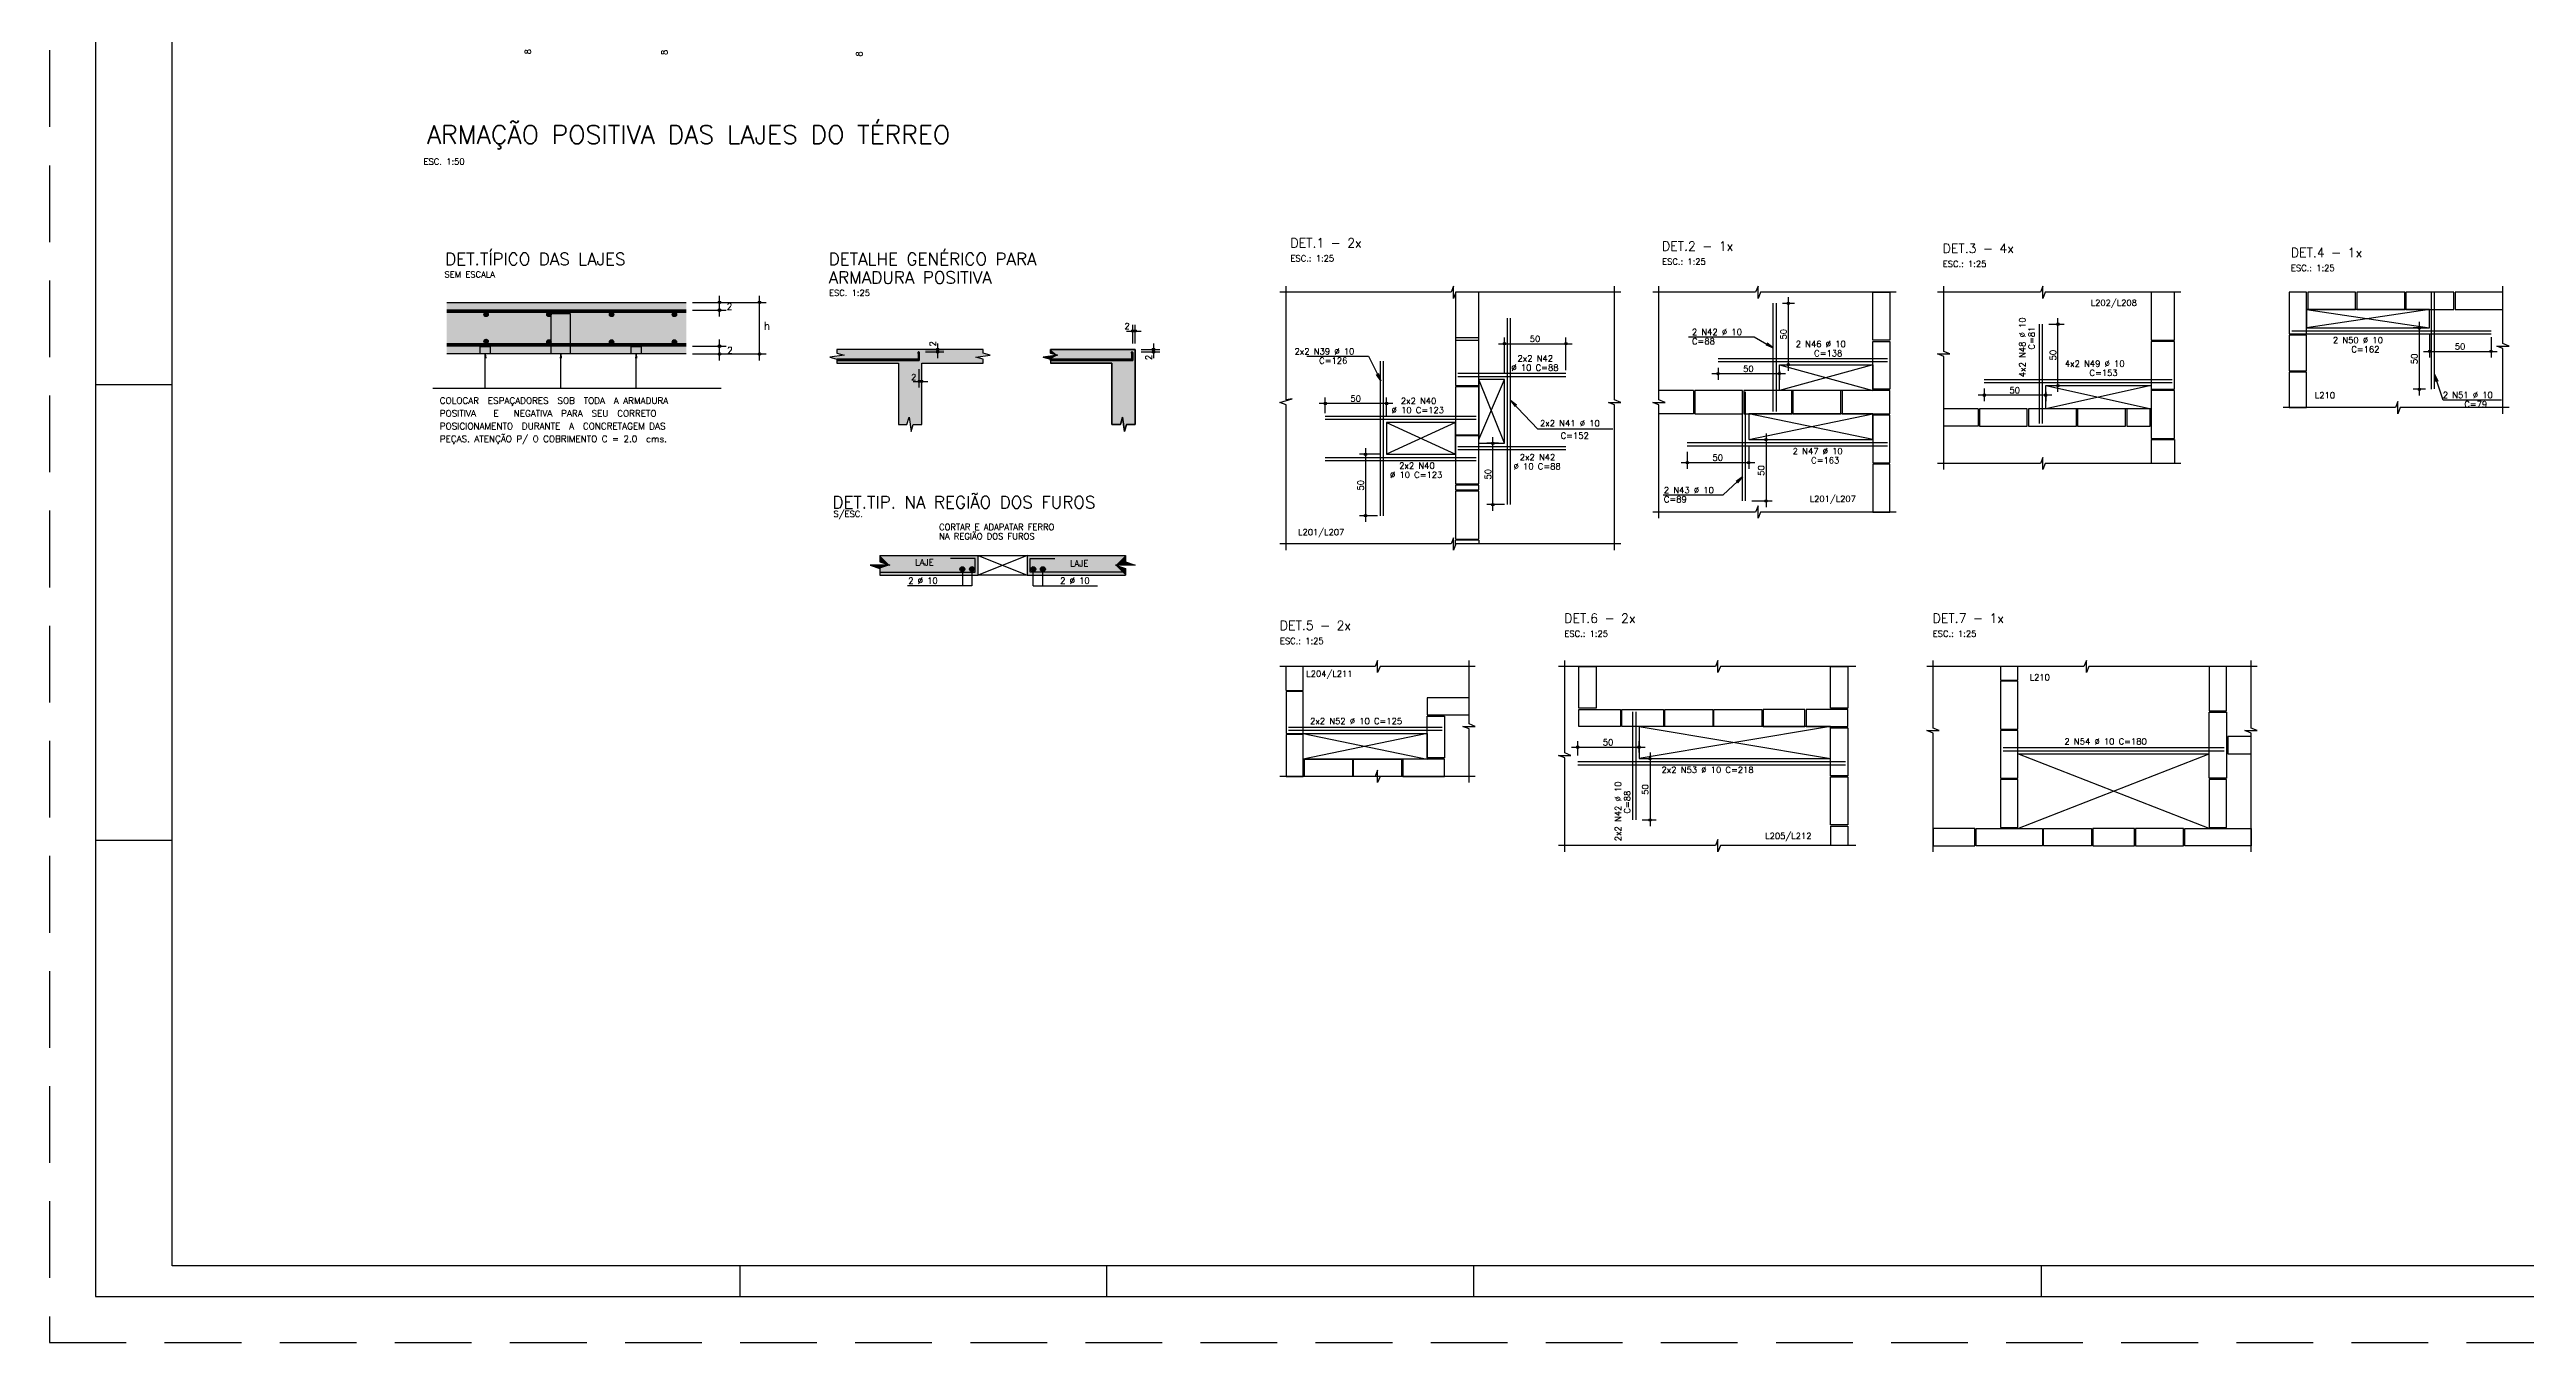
# Model space of a CAD drawing. Extents: x -1 to 121, y -1 to 86.
# Drawn here: x -1.3 to 79.4, y -1.3 to 40.8 of the extents above; entities that cross this region are included whole.
import ezdxf

# ---------------------------------------------------------------- set-up
doc = ezdxf.new("R2010")
doc.units = 0
doc.header["$MEASUREMENT"] = 0
doc.linetypes.add('HIDDEN', pattern=[0.375, 0.25, -0.125])
doc.layers.get('0').update_dxf_attribs({"linetype": 'CONTINUOUS'})
doc.layers.get('Defpoints').update_dxf_attribs({"linetype": 'CONTINUOUS'})
for name, color, linetype in [('ARQ_FOLHA', 7, 'CONTINUOUS'), ('PENA_01', 1, 'CONTINUOUS'), ('PENA_02', 2, 'CONTINUOUS'), ('PENA_03', 3, 'CONTINUOUS'), ('PENA_04', 4, 'CONTINUOUS'), ('PENA_05', 5, 'CONTINUOUS'), ('PENA_10', 253, 'CONTINUOUS')]:
    doc.layers.add(name, color=color, linetype=linetype)
doc.styles.get("Standard").update_dxf_attribs({"font": 'ROMANS.SHX'})

# ---------------------------------------------------------------- blocks, each defined once
blk = doc.blocks.new('FOLHA A0 - 1189 X 841')
at = {"layer": 'ARQ_FOLHA', "color": 1}
for p, q in [((-1164, 297), (-1189, 297)), ((-1164, 148.5), (-1189, 148.5)), ((-979, 0), (-979, 10)), ((-859.5, 0), (-859.5, 10)), ((-740, 0), (-740, 10)), ((-555, 0), (-555, 10))]:
    blk.add_line(p, q, dxfattribs=at)
for points in [[(-1189, 0), (0, 0), (0, 841), (-1189, 841)], [(-10, 10), (-1164, 10), (-1164, 831), (-10, 831)]]:
    blk.add_lwpolyline(points, close=True, dxfattribs=at)
at = {"layer": 'Defpoints', "color": 8, "linetype": 'HIDDEN', "ltscale": 100}
blk.add_lwpolyline([(-1204, -15), (15, -15), (15, 856), (-1204, 856)], close=True, dxfattribs=at)
blk = doc.blocks.new('*U29')
blk.add_blockref('FOLHA A0 - 1189 X 841', (0, 0))

msp = doc.modelspace()

# ---------------------------------------------------------------- linework, layer by layer
at = {"layer": 'PENA_01', "linetype": 'Continuous'}
for p, q in [((19.607, 32.584), (20.695, 32.584)), ((19.607, 32.329), (20.695, 32.329)), ((19.817, 32.584), (21.998, 32.584)), ((20.485, 32.119), (20.485, 32.794)), ((21.788, 30.694), (21.788, 32.794)), ((55.114, 32.554), (55.507, 32.554)), ((55.307, 30.354), (55.307, 32.754)), ((33.743, 31.649), (34.223, 31.649)), ((33.943, 31.249), (33.943, 31.849)), ((34.023, 31.249), (34.023, 31.849)), ((63.79, 31.874), (64.289, 31.874)), ((64.089, 29.674), (64.089, 32.074)), ((75.999, 31.754), (75.662, 31.754)), ((75.862, 31.954), (75.862, 29.554)), ((76.199, 31.554), (76.199, 30.788)), ((19.607, 31.16), (20.695, 31.16)), ((19.607, 30.904), (20.695, 30.904)), ((19.817, 30.904), (21.998, 30.904)), ((20.485, 30.694), (20.485, 31.37)), ((27.189, 31.049), (27.789, 31.049)), ((27.189, 30.969), (27.789, 30.969)), ((27.589, 31.249), (27.589, 30.769)), ((34.223, 31.049), (34.823, 31.049)), ((34.223, 30.969), (34.823, 30.969)), ((34.623, 31.249), (34.623, 30.769)), ((45.858, 31.237), (48.258, 31.237)), ((46.058, 30.274), (46.058, 31.437)), ((48.058, 30.374), (48.058, 31.437)), ((75.999, 30.988), (78.399, 30.988)), ((78.199, 31.454), (78.199, 30.788)), ((26.789, 30.009), (27.269, 30.009)), ((26.989, 29.809), (26.989, 30.409)), ((27.069, 29.809), (27.069, 30.409)), ((46.058, 27.994), (45.218, 30.074)), ((45.218, 28.114), (46.058, 30.074)), ((55.214, 30.258), (52.814, 30.258)), ((53.014, 30.454), (53.014, 30.058)), ((58.054, 30.554), (55.014, 29.714)), ((55.014, 30.554), (58.054, 29.714)), ((55.014, 30.354), (55.014, 30.058)), ((55.214, 30.554), (55.507, 30.554)), ((67.13, 29.874), (63.69, 29.114)), ((63.69, 29.874), (67.13, 29.114)), ((63.89, 29.874), (64.289, 29.874)), ((42.418, 29.29), (40.018, 29.29)), ((40.218, 28.974), (40.218, 29.49)), ((42.218, 28.874), (42.218, 29.49)), ((52.214, 29.714), (51.091, 29.714)), ((52.214, 29.714), (52.214, 28.954)), ((61.49, 29.114), (60.367, 29.114)), ((63.89, 29.561), (61.49, 29.561)), ((61.49, 29.114), (61.49, 28.554)), ((61.69, 29.774), (61.69, 29.361)), ((63.69, 29.674), (63.69, 29.361)), ((76.059, 29.754), (75.662, 29.754)), ((44.458, 28.674), (42.218, 27.634)), ((42.218, 28.674), (44.458, 27.634)), ((52.214, 28.954), (51.091, 28.954)), ((58.054, 28.114), (54.014, 28.954)), ((54.014, 28.114), (58.054, 28.954)), ((54.579, 28.314), (54.579, 25.914)), ((61.49, 28.554), (60.367, 28.554)), ((42.018, 27.634), (41.329, 27.634)), ((41.529, 27.834), (41.529, 25.434)), ((45.858, 27.994), (45.478, 27.994)), ((45.678, 25.794), (45.678, 28.194)), ((52.014, 27.714), (52.014, 27.165)), ((54.014, 27.914), (54.014, 27.165)), ((54.214, 28.114), (54.779, 28.114)), ((67.13, 28.114), (67.13, 27.334)), ((67.13, 28.114), (67.89, 28.114)), ((67.89, 28.114), (67.89, 27.334)), ((51.814, 27.365), (54.214, 27.365)), ((46.058, 25.994), (45.478, 25.994)), ((54.114, 26.114), (54.779, 26.114)), ((41.918, 25.634), (41.329, 25.634)), ((28.907, 24.339), (30.507, 23.699)), ((30.507, 24.339), (28.907, 23.699)), ((45.218, 24.834), (44.458, 24.834)), ((44.458, 24.669), (44.458, 24.834)), ((45.218, 24.834), (45.218, 24.714)), ((38.943, 19.942), (38.943, 20.722)), ((39.503, 19.942), (39.503, 20.722)), ((38.943, 19.942), (39.503, 19.942)), ((56.682, 18.762), (50.442, 17.722)), ((50.442, 18.762), (56.682, 17.722)), ((43.543, 18.542), (39.503, 17.702)), ((39.503, 18.542), (43.543, 17.702)), ((48.242, 18.092), (50.642, 18.092)), ((48.442, 17.822), (48.442, 18.292)), ((50.442, 17.922), (50.442, 18.292)), ((50.801, 17.922), (50.801, 15.522)), ((50.642, 17.722), (51.001, 17.722)), ((50.542, 15.722), (51.001, 15.722)), ((56.682, 15.522), (56.682, 14.885)), ((56.682, 15.522), (57.242, 15.522)), ((57.242, 15.522), (57.242, 14.885))]:
    msp.add_line(p, q, dxfattribs=at)
for points in [[(49.846, 32.914), (44.476, 32.914), (44.396, 32.714), (44.396, 33.114), (44.316, 32.914), (38.743, 32.914)], [(38.943, 24.514), (38.943, 29.246), (38.743, 29.326), (39.143, 29.446), (38.943, 29.406), (38.943, 33.114)], [(49.646, 24.514), (49.646, 29.246), (49.446, 29.326), (49.846, 29.326), (49.646, 29.406), (49.646, 33.114)], [(58.814, 32.914), (54.4, 32.914), (54.32, 32.714), (54.32, 33.114), (54.24, 32.914), (50.891, 32.914)], [(51.091, 25.554), (51.091, 29.246), (50.891, 29.326), (51.291, 29.326), (51.091, 29.406), (51.091, 33.114)], [(68.09, 32.914), (63.677, 32.914), (63.597, 32.714), (63.597, 33.114), (63.517, 32.914), (60.167, 32.914)], [(60.367, 27.134), (60.367, 30.826), (60.167, 30.906), (60.567, 30.906), (60.367, 30.986), (60.367, 33.114)], [(78.587, 28.954), (78.587, 31.081), (78.387, 31.161), (78.787, 31.161), (78.587, 31.241), (78.587, 33.114)], [(44.458, 32.914), (44.458, 31.354), (45.218, 31.354), (45.218, 32.914), (44.458, 32.914)], [(58.054, 31.354), (58.054, 32.914), (58.614, 32.914), (58.614, 31.354), (58.054, 31.354)], [(67.13, 32.914), (67.13, 31.354), (67.89, 31.354), (67.89, 32.914), (67.13, 32.914)], [(71.627, 32.914), (71.627, 31.554), (72.187, 31.554), (72.187, 32.914), (71.627, 32.914)], [(76.199, 32.354), (72.187, 31.754)], [(72.187, 32.354), (76.199, 31.754)], [(72.187, 32.354), (72.187, 31.754), (76.199, 31.754), (76.199, 32.354), (72.187, 32.354)], [(73.787, 32.914), (72.227, 32.914), (72.227, 32.354), (73.787, 32.354), (73.787, 32.914)], [(75.387, 32.914), (73.827, 32.914), (73.827, 32.354), (75.387, 32.354), (75.387, 32.914)], [(76.987, 32.914), (75.427, 32.914), (75.427, 32.354), (76.987, 32.354), (76.987, 32.914)], [(78.587, 32.914), (77.027, 32.914), (77.027, 32.354), (78.587, 32.354), (78.587, 32.914)], [(71.627, 31.514), (71.627, 30.354), (72.187, 30.354), (72.187, 31.514), (71.627, 31.514)], [(12.85, 29.788), (12.85, 30.904), (12.868, 30.766), (12.85, 30.904), (12.832, 30.766)], [(15.307, 29.788), (15.307, 30.904), (15.325, 30.766), (15.307, 30.904), (15.289, 30.766)], [(17.764, 29.788), (17.764, 30.904), (17.782, 30.766), (17.764, 30.904), (17.746, 30.766)], [(44.458, 31.434), (44.458, 29.874), (45.218, 29.874), (45.218, 31.434), (44.458, 31.434)], [(58.054, 29.754), (58.054, 31.314), (58.614, 31.314), (58.614, 29.754), (58.054, 29.754)], [(67.13, 31.314), (67.13, 29.754), (67.89, 29.754), (67.89, 31.314), (67.13, 31.314)], [(45.218, 27.994), (46.058, 27.994), (46.058, 30.074), (45.218, 30.074), (45.218, 28.114)], [(55.014, 29.714), (55.014, 30.554), (58.054, 30.554), (58.054, 29.714), (55.014, 29.714)], [(63.69, 29.114), (63.69, 29.874), (67.13, 29.874), (67.13, 29.114), (63.69, 29.114)], [(71.627, 30.314), (71.627, 29.154), (72.187, 29.154), (72.187, 30.314), (71.627, 30.314)], [(44.458, 29.834), (44.458, 28.274), (45.218, 28.274), (45.218, 29.834), (44.458, 29.834)], [(52.254, 28.954), (53.814, 28.954), (53.814, 29.714), (52.254, 29.714), (52.254, 28.954)], [(53.854, 28.954), (55.414, 28.954), (55.414, 29.714), (53.854, 29.714), (53.854, 28.954)], [(55.454, 28.954), (57.014, 28.954), (57.014, 29.714), (55.454, 29.714), (55.454, 28.954)], [(57.054, 28.954), (58.614, 28.954), (58.614, 29.714), (57.054, 29.714), (57.054, 28.954)], [(63.09, 29.114), (61.53, 29.114), (61.53, 28.554), (63.09, 28.554), (63.09, 29.114)], [(64.69, 29.114), (63.13, 29.114), (63.13, 28.554), (64.69, 28.554), (64.69, 29.114)], [(66.29, 29.114), (64.73, 29.114), (64.73, 28.554), (66.29, 28.554), (66.29, 29.114)], [(66.33, 28.554), (67.09, 28.554), (67.09, 29.114), (66.33, 29.114), (66.33, 28.554)], [(67.13, 29.714), (67.13, 28.154), (67.89, 28.154), (67.89, 29.714), (67.13, 29.714)], [(78.787, 29.154), (75.244, 29.154), (75.164, 28.954), (75.164, 29.354), (75.084, 29.154), (71.427, 29.154)], [(42.218, 28.674), (42.218, 27.634), (44.458, 27.634), (44.458, 28.674), (42.218, 28.674)], [(54.014, 28.954), (54.014, 28.114), (58.054, 28.114), (58.054, 28.954), (54.014, 28.954)], [(58.054, 28.914), (58.054, 27.354), (58.614, 27.354), (58.614, 28.914), (58.054, 28.914)], [(44.458, 28.234), (44.458, 26.674), (45.218, 26.674), (45.218, 28.234), (44.458, 28.234)], [(68.09, 27.334), (63.677, 27.334), (63.597, 27.134), (63.597, 27.534), (63.517, 27.334), (60.167, 27.334)], [(45.218, 26.474), (45.218, 26.634), (44.458, 26.634), (44.458, 26.474), (45.218, 26.474)], [(58.054, 27.314), (58.054, 25.754), (58.614, 25.754), (58.614, 27.314), (58.054, 27.314)], [(44.458, 26.434), (44.458, 24.874), (45.218, 24.874), (45.218, 26.434), (44.458, 26.434)], [(58.814, 25.754), (54.4, 25.754), (54.32, 25.554), (54.32, 25.954), (54.24, 25.754), (50.891, 25.754)], [(49.846, 24.714), (44.476, 24.714), (44.396, 24.514), (44.396, 24.914), (44.316, 24.714), (38.743, 24.714)], [(45.103, 20.722), (42.002, 20.722), (41.922, 20.522), (41.922, 20.922), (41.842, 20.722), (38.743, 20.722)], [(44.903, 16.942), (44.903, 18.689), (44.703, 18.769), (45.103, 18.769), (44.903, 18.849), (44.903, 20.922)], [(57.507, 20.722), (53.093, 20.722), (53.013, 20.522), (53.013, 20.922), (52.933, 20.722), (47.819, 20.722)], [(48.019, 14.685), (48.019, 17.746), (47.819, 17.826), (48.219, 17.826), (48.019, 17.906), (48.019, 20.922)], [(49.042, 20.722), (49.042, 19.362), (48.482, 19.362), (48.482, 20.722), (49.042, 20.722)], [(57.242, 20.722), (57.242, 19.362), (56.682, 19.362), (56.682, 20.722), (57.242, 20.722)], [(70.581, 20.722), (65.096, 20.722), (65.016, 20.522), (65.016, 20.922), (64.936, 20.722), (59.821, 20.722)], [(60.021, 14.678), (60.021, 18.551), (59.821, 18.631), (60.221, 18.631), (60.021, 18.711), (60.021, 20.922)], [(62.221, 20.722), (62.221, 20.278), (62.781, 20.278), (62.781, 20.722), (62.221, 20.722)], [(62.221, 20.238), (62.221, 18.678), (62.781, 18.678), (62.781, 20.238), (62.221, 20.238)], [(69.021, 20.722), (69.021, 19.278), (69.581, 19.278), (69.581, 20.722), (69.021, 20.722)], [(70.381, 14.678), (70.381, 18.551), (70.181, 18.631), (70.581, 18.631), (70.381, 18.711), (70.381, 20.922)], [(39.503, 18.542), (39.503, 19.902), (38.943, 19.902), (38.943, 18.542), (39.503, 18.542)], [(44.903, 19.702), (43.543, 19.702), (43.543, 19.142), (44.903, 19.142), (44.903, 19.702)], [(43.543, 17.742), (43.543, 19.102), (44.103, 19.102), (44.103, 17.742), (43.543, 17.742)], [(48.482, 19.322), (49.842, 19.322), (49.842, 18.762), (48.482, 18.762), (48.482, 19.322)], [(49.882, 19.322), (51.242, 19.322), (51.242, 18.762), (49.882, 18.762), (49.882, 19.322)], [(50.442, 18.762), (50.442, 17.722), (56.682, 17.722), (56.682, 18.762), (50.442, 18.762)], [(51.282, 19.322), (52.842, 19.322), (52.842, 18.762), (51.282, 18.762), (51.282, 19.322)], [(52.882, 19.322), (54.442, 19.322), (54.442, 18.762), (52.882, 18.762), (52.882, 19.322)], [(55.842, 19.322), (54.482, 19.322), (54.482, 18.762), (55.842, 18.762), (55.842, 19.322)], [(57.242, 19.322), (55.882, 19.322), (55.882, 18.762), (57.242, 18.762), (57.242, 19.322)], [(56.682, 17.162), (56.682, 18.722), (57.242, 18.722), (57.242, 17.162), (56.682, 17.162)], [(62.221, 18.638), (62.221, 17.078), (62.781, 17.078), (62.781, 18.638), (62.221, 18.638)], [(69.581, 19.238), (69.581, 17.078), (69.021, 17.078), (69.021, 19.238), (69.581, 19.238)], [(39.503, 17.142), (39.503, 18.502), (38.943, 18.502), (38.943, 17.142), (39.503, 17.142)], [(39.503, 17.702), (39.503, 18.542), (43.543, 18.542), (43.543, 17.702), (39.503, 17.702)], [(62.781, 15.438), (69.021, 17.879)], [(69.021, 15.438), (62.781, 17.879)], [(70.381, 18.438), (69.621, 18.438), (69.621, 17.878), (70.381, 17.878), (70.381, 18.438)], [(45.103, 17.142), (42.002, 17.142), (41.922, 16.942), (41.922, 17.342), (41.842, 17.142), (38.743, 17.142)], [(39.543, 17.702), (41.103, 17.702), (41.103, 17.142), (39.543, 17.142), (39.543, 17.702)], [(41.143, 17.702), (42.703, 17.702), (42.703, 17.142), (41.143, 17.142), (41.143, 17.702)], [(44.103, 17.702), (42.743, 17.702), (42.743, 17.142), (44.103, 17.142), (44.103, 17.702)], [(56.682, 15.562), (56.682, 17.122), (57.242, 17.122), (57.242, 15.562), (56.682, 15.562)], [(62.221, 17.038), (62.221, 15.478), (62.781, 15.478), (62.781, 17.038), (62.221, 17.038)], [(69.021, 17.038), (69.021, 15.478), (69.581, 15.478), (69.581, 17.038), (69.021, 17.038)], [(61.381, 15.438), (60.021, 15.438), (60.021, 14.878), (61.381, 14.878), (61.381, 15.438)], [(63.581, 14.878), (61.421, 14.878), (61.421, 15.438), (63.581, 15.438), (63.581, 14.878)], [(63.621, 15.438), (65.181, 15.438), (65.181, 14.878), (63.621, 14.878), (63.621, 15.438)], [(66.581, 15.438), (65.221, 15.438), (65.221, 14.878), (66.581, 14.878), (66.581, 15.438)], [(68.181, 15.438), (66.621, 15.438), (66.621, 14.878), (68.181, 14.878), (68.181, 15.438)], [(70.381, 14.878), (68.221, 14.878), (68.221, 15.438), (70.381, 15.438), (70.381, 14.878)], [(57.507, 14.885), (53.093, 14.885), (53.013, 14.685), (53.013, 15.085), (52.933, 14.885), (47.819, 14.885)]]:
    msp.add_lwpolyline(points, dxfattribs=at)
at = {"layer": 'PENA_02', "linetype": 'Continuous'}
for p, q in [((28.394, 23.891), (28.394, 23.352)), ((28.708, 23.894), (28.708, 23.352)), ((30.706, 23.352), (30.706, 23.894)), ((31.019, 23.352), (31.019, 23.891)), ((28.708, 23.352), (26.611, 23.352)), ((30.706, 23.352), (32.802, 23.352))]:
    msp.add_line(p, q, dxfattribs=at)
for centre, radius in [((20.485, 32.584), 0.042), ((20.485, 32.329), 0.042), ((20.485, 32.584), 0.021), ((20.485, 32.329), 0.021), ((21.788, 32.584), 0.042), ((21.788, 32.584), 0.021), ((55.307, 32.554), 0.04), ((55.307, 32.554), 0.02), ((33.943, 31.649), 0.04), ((33.943, 31.649), 0.02), ((34.023, 31.649), 0.04), ((34.023, 31.649), 0.02), ((64.089, 31.874), 0.04), ((64.089, 31.874), 0.02), ((75.862, 31.754), 0.04), ((75.862, 31.754), 0.02), ((20.485, 31.16), 0.042), ((20.485, 30.904), 0.042), ((20.485, 31.16), 0.021), ((20.485, 30.904), 0.021), ((21.788, 30.904), 0.042), ((21.788, 30.904), 0.021), ((27.589, 31.049), 0.04), ((27.589, 30.969), 0.04), ((27.589, 31.049), 0.02), ((27.589, 30.969), 0.02), ((34.623, 31.049), 0.04), ((34.623, 30.969), 0.04), ((34.623, 31.049), 0.02), ((34.623, 30.969), 0.02), ((46.058, 31.237), 0.04), ((46.058, 31.237), 0.02), ((48.058, 31.237), 0.04), ((48.058, 31.237), 0.02), ((76.199, 30.988), 0.04), ((76.199, 30.988), 0.02), ((78.199, 30.988), 0.04), ((78.199, 30.988), 0.02), ((26.989, 30.009), 0.04), ((26.989, 30.009), 0.02), ((27.069, 30.009), 0.04), ((27.069, 30.009), 0.02), ((53.014, 30.258), 0.04), ((53.014, 30.258), 0.02), ((55.014, 30.258), 0.04), ((55.014, 30.258), 0.02), ((55.307, 30.554), 0.04), ((55.307, 30.554), 0.02), ((64.089, 29.874), 0.04), ((64.089, 29.874), 0.02), ((40.218, 29.29), 0.04), ((40.218, 29.29), 0.02), ((42.218, 29.29), 0.04), ((42.218, 29.29), 0.02), ((61.69, 29.561), 0.04), ((61.69, 29.561), 0.02), ((63.69, 29.561), 0.04), ((63.69, 29.561), 0.02), ((75.862, 29.754), 0.04), ((75.862, 29.754), 0.02), ((41.529, 27.634), 0.04), ((41.529, 27.634), 0.02), ((45.678, 27.994), 0.04), ((45.678, 27.994), 0.02), ((54.579, 28.114), 0.04), ((54.579, 28.114), 0.02), ((52.014, 27.365), 0.04), ((52.014, 27.365), 0.02), ((54.014, 27.365), 0.04), ((54.014, 27.365), 0.02), ((45.678, 25.994), 0.04), ((45.678, 25.994), 0.02), ((54.579, 26.114), 0.04), ((54.579, 26.114), 0.02), ((41.529, 25.634), 0.04), ((41.529, 25.634), 0.02), ((48.442, 18.092), 0.04), ((48.442, 18.092), 0.02), ((50.442, 18.092), 0.04), ((50.442, 18.092), 0.02), ((50.801, 17.722), 0.04), ((50.801, 17.722), 0.02), ((50.801, 15.722), 0.04), ((50.801, 15.722), 0.02)]:
    msp.add_circle(centre, radius, dxfattribs=at)
at = {"layer": 'PENA_03', "linetype": 'Continuous'}
for p, q in [((11.597, 32.584), (19.397, 32.584)), ((19.397, 32.329), (11.597, 32.329)), ((19.397, 32.315), (11.597, 32.315)), ((19.397, 32.301), (11.597, 32.301)), ((19.397, 32.287), (11.597, 32.287)), ((54.914, 32.554), (54.914, 32.554)), ((19.397, 32.273), (11.597, 32.273)), ((19.397, 32.259), (11.597, 32.259)), ((12.808, 32.178), (12.888, 32.258)), ((12.819, 32.15), (12.916, 32.247)), ((12.821, 32.231), (12.836, 32.245)), ((12.839, 32.13), (12.936, 32.227)), ((12.868, 32.12), (12.946, 32.198)), ((14.853, 32.178), (14.933, 32.258)), ((14.864, 32.15), (14.961, 32.247)), ((14.866, 32.231), (14.88, 32.245)), ((14.884, 32.13), (14.981, 32.227)), ((14.913, 32.12), (14.991, 32.198)), ((16.897, 32.178), (16.977, 32.258)), ((16.909, 32.15), (17.006, 32.247)), ((16.91, 32.231), (16.925, 32.245)), ((16.929, 32.13), (17.025, 32.227)), ((16.958, 32.12), (17.036, 32.198)), ((18.942, 32.178), (19.022, 32.258)), ((18.953, 32.15), (19.05, 32.247)), ((18.955, 32.231), (18.97, 32.245)), ((18.973, 32.13), (19.07, 32.227)), ((19.002, 32.12), (19.081, 32.198)), ((63.59, 31.874), (63.59, 31.874)), ((76.199, 31.754), (76.199, 31.754)), ((76.199, 31.754), (76.199, 31.754)), ((78.199, 31.654), (78.199, 31.654)), ((19.397, 31.23), (11.597, 31.23)), ((19.397, 31.216), (11.597, 31.216)), ((19.397, 31.202), (11.597, 31.202)), ((19.397, 31.188), (11.597, 31.188)), ((19.397, 31.174), (11.597, 31.174)), ((19.397, 31.16), (11.597, 31.16)), ((19.397, 30.904), (11.597, 30.904)), ((12.808, 31.301), (12.888, 31.381)), ((12.819, 31.272), (12.916, 31.37)), ((12.821, 31.353), (12.836, 31.368)), ((12.839, 31.253), (12.936, 31.349)), ((12.868, 31.242), (12.946, 31.32)), ((14.853, 31.287), (14.933, 31.366)), ((14.864, 31.258), (14.961, 31.355)), ((14.866, 31.339), (14.88, 31.354)), ((14.884, 31.239), (14.981, 31.335)), ((14.913, 31.228), (14.991, 31.306)), ((16.897, 31.287), (16.977, 31.366)), ((16.909, 31.258), (17.006, 31.355)), ((16.91, 31.339), (16.925, 31.354)), ((16.929, 31.239), (17.025, 31.335)), ((16.958, 31.228), (17.036, 31.306)), ((18.942, 31.287), (19.022, 31.366)), ((18.953, 31.258), (19.05, 31.355)), ((18.955, 31.339), (18.97, 31.354)), ((18.973, 31.239), (19.07, 31.335)), ((19.002, 31.228), (19.081, 31.306)), ((24.309, 30.729), (24.309, 30.689)), ((26.949, 30.729), (24.309, 30.729)), ((24.309, 30.689), (26.989, 30.689)), ((25.549, 30.689), (25.549, 30.689)), ((26.949, 30.949), (26.949, 30.729)), ((26.989, 30.689), (26.989, 30.949)), ((33.903, 30.729), (31.263, 30.729)), ((31.263, 30.729), (31.263, 30.609)), ((31.263, 30.729), (31.263, 30.609)), ((31.263, 30.729), (31.263, 30.609)), ((31.263, 30.729), (31.263, 30.609)), ((31.263, 30.729), (31.263, 30.609)), ((31.263, 30.729), (31.263, 30.609)), ((31.263, 30.729), (31.263, 30.609)), ((31.263, 30.729), (31.263, 30.609)), ((31.263, 30.729), (31.263, 30.609)), ((31.263, 30.729), (31.263, 30.609)), ((31.263, 30.729), (31.263, 30.609)), ((31.263, 30.729), (31.263, 30.609)), ((31.263, 30.689), (33.943, 30.689)), ((33.903, 30.949), (33.903, 30.729)), ((34.023, 31.049), (33.943, 31.049)), ((33.943, 31.049), (33.943, 31.049)), ((33.943, 30.689), (33.943, 30.949)), ((34.023, 31.049), (34.023, 30.969)), ((34.023, 31.049), (34.023, 31.049)), ((34.023, 31.049), (34.023, 31.049)), ((34.023, 30.969), (34.023, 30.969)), ((46.058, 30.074), (46.058, 30.074)), ((48.058, 30.174), (48.058, 30.174)), ((53.014, 30.654), (53.014, 30.654)), ((55.014, 30.554), (55.014, 30.554)), ((55.014, 30.554), (55.014, 30.554)), ((61.69, 29.974), (61.69, 29.974)), ((63.69, 29.874), (63.69, 29.874)), ((63.69, 29.874), (63.69, 29.874)), ((11.146, 29.788), (20.537, 29.788)), ((63.33, 29.114), (63.33, 29.114)), ((76.259, 29.754), (76.259, 29.754)), ((40.218, 28.774), (40.218, 28.774)), ((42.218, 28.674), (42.218, 28.674)), ((53.654, 28.954), (53.654, 28.954)), ((42.218, 27.634), (42.218, 27.634)), ((46.058, 27.994), (46.058, 27.994)), ((52.014, 27.914), (52.014, 27.914)), ((54.014, 28.114), (54.014, 28.114)), ((54.014, 28.114), (54.014, 28.114)), ((46.258, 25.994), (46.258, 25.994)), ((53.914, 26.114), (53.914, 26.114)), ((42.118, 25.634), (42.118, 25.634)), ((25.707, 24.339), (28.907, 24.339)), ((28.907, 23.699), (28.907, 24.339)), ((28.907, 24.339), (30.507, 24.339)), ((30.507, 24.339), (33.707, 24.339)), ((30.507, 24.339), (30.507, 23.699)), ((25.707, 23.699), (28.907, 23.699)), ((30.507, 23.699), (28.907, 23.699)), ((30.507, 23.699), (33.707, 23.699)), ((48.442, 17.622), (48.442, 17.622)), ((50.442, 17.722), (50.442, 17.722)), ((50.442, 17.722), (50.442, 17.722)), ((50.342, 15.722), (50.342, 15.722))]:
    msp.add_line(p, q, dxfattribs=at)
for points in [[(14.996, 32.219), (15.618, 32.219), (15.618, 30.904), (14.996, 30.904), (14.996, 32.219)], [(12.689, 31.144), (13.011, 31.144), (13.011, 30.904), (12.689, 30.904), (12.689, 31.144)], [(17.603, 31.144), (17.925, 31.144), (17.925, 30.904), (17.603, 30.904), (17.603, 31.144)], [(27.069, 30.609), (29.069, 30.609), (29.069, 30.729), (28.838, 30.796), (29.3, 30.863), (29.069, 30.929), (29.069, 31.049), (24.309, 31.049), (24.309, 30.929), (24.54, 30.863), (24.078, 30.796), (24.309, 30.729), (24.309, 30.609), (26.309, 30.609), (26.309, 28.609), (26.589, 28.609), (26.656, 28.84), (26.723, 28.378), (26.789, 28.609), (27.069, 28.609), (27.069, 30.609)], [(26.989, 30.689), (26.989, 30.949), (26.989, 30.953), (26.988, 30.957), (26.985, 30.961), (26.983, 30.964), (26.979, 30.966), (26.975, 30.968), (26.971, 30.969), (26.967, 30.969), (26.963, 30.968), (26.959, 30.966), (26.956, 30.964), (26.953, 30.961), (26.951, 30.957), (26.95, 30.953), (26.949, 30.949), (26.949, 30.729), (24.309, 30.729), (24.309, 30.689), (26.989, 30.689)], [(26.989, 30.689), (24.309, 30.729), (24.309, 30.689), (26.989, 30.689)], [(26.989, 30.689), (26.949, 30.729), (24.309, 30.729), (26.989, 30.689)], [(26.989, 30.689), (26.95, 30.953), (26.949, 30.949), (26.989, 30.689)], [(26.989, 30.689), (26.949, 30.949), (26.949, 30.729), (26.989, 30.689)], [(26.989, 30.689), (26.951, 30.957), (26.95, 30.953), (26.989, 30.689)], [(26.989, 30.689), (26.953, 30.961), (26.951, 30.957), (26.989, 30.689)], [(26.989, 30.689), (26.956, 30.964), (26.953, 30.961), (26.989, 30.689)], [(26.989, 30.689), (26.959, 30.966), (26.956, 30.964), (26.989, 30.689)], [(26.989, 30.689), (26.963, 30.968), (26.959, 30.966), (26.989, 30.689)], [(26.989, 30.689), (26.967, 30.969), (26.963, 30.968), (26.989, 30.689)], [(26.989, 30.689), (26.971, 30.969), (26.967, 30.969), (26.989, 30.689)], [(26.989, 30.689), (26.975, 30.968), (26.971, 30.969), (26.989, 30.689)], [(26.989, 30.689), (26.979, 30.966), (26.975, 30.968), (26.989, 30.689)], [(26.989, 30.689), (26.983, 30.964), (26.979, 30.966), (26.989, 30.689)], [(26.989, 30.689), (26.985, 30.961), (26.983, 30.964), (26.989, 30.689)], [(26.989, 30.689), (26.988, 30.957), (26.985, 30.961), (26.989, 30.689)], [(26.989, 30.689), (26.989, 30.953), (26.988, 30.957), (26.989, 30.689)], [(26.989, 30.689), (26.989, 30.949), (26.989, 30.953), (26.989, 30.689)], [(31.263, 30.609), (33.263, 30.609), (33.263, 28.609), (33.543, 28.609), (33.61, 28.84), (33.677, 28.378), (33.743, 28.609), (34.023, 28.609), (34.023, 31.049), (31.263, 31.049), (31.263, 30.929), (31.494, 30.863), (31.032, 30.796), (31.263, 30.729), (31.263, 30.609)], [(31.263, 30.729), (31.032, 30.796), (31.494, 30.863), (31.263, 30.929), (31.263, 31.049), (34.023, 31.049), (34.023, 28.609), (33.743, 28.609), (33.677, 28.378), (33.61, 28.84), (33.543, 28.609), (33.263, 28.609), (33.263, 30.609), (31.263, 30.609)], [(33.943, 30.689), (33.943, 30.949), (33.943, 30.953), (33.942, 30.957), (33.939, 30.961), (33.937, 30.964), (33.933, 30.966), (33.929, 30.968), (33.925, 30.969), (33.921, 30.969), (33.917, 30.968), (33.913, 30.966), (33.91, 30.964), (33.907, 30.961), (33.905, 30.957), (33.904, 30.953), (33.903, 30.949), (33.903, 30.729), (31.263, 30.729), (31.263, 30.689), (33.943, 30.689)], [(31.263, 30.689), (31.263, 30.729)], [(33.943, 30.689), (31.263, 30.729), (31.263, 30.689), (33.943, 30.689)], [(33.943, 30.689), (33.903, 30.729), (31.263, 30.729), (33.943, 30.689)], [(33.943, 30.689), (33.904, 30.953), (33.903, 30.949), (33.943, 30.689)], [(33.943, 30.689), (33.903, 30.949), (33.903, 30.729), (33.943, 30.689)], [(33.943, 30.689), (33.905, 30.957), (33.904, 30.953), (33.943, 30.689)], [(33.943, 30.689), (33.907, 30.961), (33.905, 30.957), (33.943, 30.689)], [(33.943, 30.689), (33.91, 30.964), (33.907, 30.961), (33.943, 30.689)], [(33.943, 30.689), (33.913, 30.966), (33.91, 30.964), (33.943, 30.689)], [(33.943, 30.689), (33.917, 30.968), (33.913, 30.966), (33.943, 30.689)], [(33.943, 30.689), (33.921, 30.969), (33.917, 30.968), (33.943, 30.689)], [(33.943, 30.689), (33.925, 30.969), (33.921, 30.969), (33.943, 30.689)], [(33.943, 30.689), (33.929, 30.968), (33.925, 30.969), (33.943, 30.689)], [(33.943, 30.689), (33.933, 30.966), (33.929, 30.968), (33.943, 30.689)], [(33.943, 30.689), (33.937, 30.964), (33.933, 30.966), (33.943, 30.689)], [(33.943, 30.689), (33.939, 30.961), (33.937, 30.964), (33.943, 30.689)], [(33.943, 30.689), (33.942, 30.957), (33.939, 30.961), (33.943, 30.689)], [(33.943, 30.689), (33.943, 30.953), (33.942, 30.957), (33.943, 30.689)], [(33.943, 30.689), (33.943, 30.949), (33.943, 30.953), (33.943, 30.689)], [(39.621, 30.834), (41.63, 30.834), (42.029, 30.03), (41.889, 30.238), (42.029, 30.03), (41.948, 30.267)], [(52.047, 31.466), (54.194, 31.466), (54.814, 31.105), (54.584, 31.201), (54.814, 31.105), (54.616, 31.258)], [(78.536, 29.402), (76.643, 29.402), (76.357, 30.243), (76.468, 30.019), (76.357, 30.243), (76.406, 29.998)], [(49.59, 28.458), (47.148, 28.458), (46.258, 29.391), (46.453, 29.235), (46.258, 29.391), (46.406, 29.19)], [(51.231, 26.315), (53.179, 26.315), (53.808, 26.897), (53.649, 26.705), (53.808, 26.897), (53.604, 26.753)], [(25.707, 24.339), (25.707, 24.126), (26.027, 24.019), (25.387, 24.019), (25.707, 23.912), (25.707, 23.699)], [(33.707, 24.339), (33.707, 24.126), (34.027, 24.019), (33.387, 24.019), (33.707, 23.912), (33.707, 23.699)], [(62.781, 17.879), (69.021, 17.879)]]:
    msp.add_lwpolyline(points, dxfattribs=at)
for centre, radius in [((12.877, 32.189), 0.07), ((14.922, 32.189), 0.07), ((16.966, 32.189), 0.07), ((19.011, 32.189), 0.07), ((12.877, 31.312), 0.07), ((14.922, 31.297), 0.07), ((16.966, 31.297), 0.07), ((19.011, 31.297), 0.07), ((28.394, 23.891), 0.08), ((28.708, 23.894), 0.08), ((30.706, 23.894), 0.08), ((31.019, 23.891), 0.08)]:
    msp.add_circle(centre, radius, dxfattribs=at)
for points in [[(26.989, 30.689), (24.309, 30.729), (24.309, 30.689)], [(26.989, 30.689), (26.949, 30.729), (24.309, 30.729)], [(26.989, 30.689), (24.309, 30.729), (26.989, 30.689)], [(26.989, 30.689), (24.309, 30.689), (26.989, 30.689)], [(26.989, 30.689), (26.95, 30.953), (26.949, 30.949)], [(26.989, 30.689), (26.949, 30.949), (26.949, 30.729)], [(26.989, 30.689), (26.949, 30.949), (26.989, 30.689)], [(26.989, 30.689), (26.949, 30.729), (26.989, 30.689)], [(26.989, 30.689), (26.951, 30.957), (26.95, 30.953)], [(26.989, 30.689), (26.95, 30.953), (26.989, 30.689)], [(26.989, 30.689), (26.953, 30.961), (26.951, 30.957)], [(26.989, 30.689), (26.951, 30.957), (26.989, 30.689)], [(26.989, 30.689), (26.956, 30.964), (26.953, 30.961)], [(26.989, 30.689), (26.953, 30.961), (26.989, 30.689)], [(26.989, 30.689), (26.959, 30.966), (26.956, 30.964)], [(26.989, 30.689), (26.956, 30.964), (26.989, 30.689)], [(26.989, 30.689), (26.963, 30.968), (26.959, 30.966)], [(26.989, 30.689), (26.959, 30.966), (26.989, 30.689)], [(26.989, 30.689), (26.967, 30.969), (26.963, 30.968)], [(26.989, 30.689), (26.963, 30.968), (26.989, 30.689)], [(26.989, 30.689), (26.971, 30.969), (26.967, 30.969)], [(26.989, 30.689), (26.967, 30.969), (26.989, 30.689)], [(26.989, 30.689), (26.975, 30.968), (26.971, 30.969)], [(26.989, 30.689), (26.971, 30.969), (26.989, 30.689)], [(26.989, 30.689), (26.979, 30.966), (26.975, 30.968)], [(26.989, 30.689), (26.975, 30.968), (26.989, 30.689)], [(26.989, 30.689), (26.983, 30.964), (26.979, 30.966)], [(26.989, 30.689), (26.979, 30.966), (26.989, 30.689)], [(26.989, 30.689), (26.985, 30.961), (26.983, 30.964)], [(26.989, 30.689), (26.983, 30.964), (26.989, 30.689)], [(26.989, 30.689), (26.988, 30.957), (26.985, 30.961)], [(26.989, 30.689), (26.985, 30.961), (26.989, 30.689)], [(26.989, 30.689), (26.989, 30.953), (26.988, 30.957)], [(26.989, 30.689), (26.988, 30.957), (26.989, 30.689)], [(26.989, 30.689), (26.989, 30.949), (26.989, 30.953)], [(26.989, 30.689), (26.989, 30.953), (26.989, 30.689)], [(33.943, 30.689), (31.263, 30.729), (31.263, 30.689)], [(33.943, 30.689), (33.903, 30.729), (31.263, 30.729)], [(33.943, 30.689), (31.263, 30.729), (33.943, 30.689)], [(33.943, 30.689), (31.263, 30.689), (33.943, 30.689)], [(33.943, 30.689), (33.904, 30.953), (33.903, 30.949)], [(33.943, 30.689), (33.903, 30.949), (33.903, 30.729)], [(33.943, 30.689), (33.903, 30.949), (33.943, 30.689)], [(33.943, 30.689), (33.903, 30.729), (33.943, 30.689)], [(33.943, 30.689), (33.905, 30.957), (33.904, 30.953)], [(33.943, 30.689), (33.904, 30.953), (33.943, 30.689)], [(33.943, 30.689), (33.907, 30.961), (33.905, 30.957)], [(33.943, 30.689), (33.905, 30.957), (33.943, 30.689)], [(33.943, 30.689), (33.91, 30.964), (33.907, 30.961)], [(33.943, 30.689), (33.907, 30.961), (33.943, 30.689)], [(33.943, 30.689), (33.913, 30.966), (33.91, 30.964)], [(33.943, 30.689), (33.91, 30.964), (33.943, 30.689)], [(33.943, 30.689), (33.917, 30.968), (33.913, 30.966)], [(33.943, 30.689), (33.913, 30.966), (33.943, 30.689)], [(33.943, 30.689), (33.921, 30.969), (33.917, 30.968)], [(33.943, 30.689), (33.917, 30.968), (33.943, 30.689)], [(33.943, 30.689), (33.925, 30.969), (33.921, 30.969)], [(33.943, 30.689), (33.921, 30.969), (33.943, 30.689)], [(33.943, 30.689), (33.929, 30.968), (33.925, 30.969)], [(33.943, 30.689), (33.925, 30.969), (33.943, 30.689)], [(33.943, 30.689), (33.933, 30.966), (33.929, 30.968)], [(33.943, 30.689), (33.929, 30.968), (33.943, 30.689)], [(33.943, 30.689), (33.937, 30.964), (33.933, 30.966)], [(33.943, 30.689), (33.933, 30.966), (33.943, 30.689)], [(33.943, 30.689), (33.939, 30.961), (33.937, 30.964)], [(33.943, 30.689), (33.937, 30.964), (33.943, 30.689)], [(33.943, 30.689), (33.942, 30.957), (33.939, 30.961)], [(33.943, 30.689), (33.939, 30.961), (33.943, 30.689)], [(33.943, 30.689), (33.943, 30.953), (33.942, 30.957)], [(33.943, 30.689), (33.942, 30.957), (33.943, 30.689)], [(33.943, 30.689), (33.943, 30.949), (33.943, 30.953)], [(33.943, 30.689), (33.943, 30.953), (33.943, 30.689)], [(28.474, 23.891), (28.354, 23.961), (28.319, 23.919)], [(28.474, 23.891), (28.319, 23.919), (28.319, 23.864)], [(28.474, 23.891), (28.319, 23.864), (28.354, 23.822)], [(28.474, 23.891), (28.408, 23.97), (28.354, 23.961)], [(28.474, 23.891), (28.354, 23.822), (28.408, 23.813)], [(28.474, 23.891), (28.455, 23.943), (28.408, 23.97)], [(28.474, 23.891), (28.408, 23.813), (28.455, 23.84)], [(28.474, 23.891), (28.455, 23.84), (28.474, 23.891)], [(28.788, 23.894), (28.668, 23.963), (28.633, 23.921)], [(28.788, 23.894), (28.633, 23.921), (28.633, 23.867)], [(28.788, 23.894), (28.633, 23.867), (28.668, 23.825)], [(28.788, 23.894), (28.722, 23.973), (28.668, 23.963)], [(28.788, 23.894), (28.668, 23.825), (28.722, 23.815)], [(28.788, 23.894), (28.769, 23.945), (28.722, 23.973)], [(28.788, 23.894), (28.722, 23.815), (28.769, 23.842)], [(28.788, 23.894), (28.769, 23.842), (28.788, 23.894)], [(30.786, 23.894), (30.666, 23.963), (30.63, 23.921)], [(30.786, 23.894), (30.63, 23.921), (30.63, 23.867)], [(30.786, 23.894), (30.63, 23.867), (30.666, 23.825)], [(30.786, 23.894), (30.719, 23.973), (30.666, 23.963)], [(30.786, 23.894), (30.666, 23.825), (30.719, 23.815)], [(30.786, 23.894), (30.767, 23.945), (30.719, 23.973)], [(30.786, 23.894), (30.719, 23.815), (30.767, 23.842)], [(30.786, 23.894), (30.767, 23.842), (30.786, 23.894)], [(31.099, 23.891), (30.979, 23.961), (30.944, 23.919)], [(31.099, 23.891), (30.944, 23.919), (30.944, 23.864)], [(31.099, 23.891), (30.944, 23.864), (30.979, 23.822)], [(31.099, 23.891), (31.033, 23.97), (30.979, 23.961)], [(31.099, 23.891), (30.979, 23.822), (31.033, 23.813)], [(31.099, 23.891), (31.081, 23.943), (31.033, 23.97)], [(31.099, 23.891), (31.033, 23.813), (31.081, 23.84)], [(31.099, 23.891), (31.081, 23.84), (31.099, 23.891)]]:
    msp.add_solid(points, dxfattribs=at)
at = {"layer": 'PENA_05', "linetype": 'Continuous'}
for p, q in [((54.814, 29.034), (54.814, 32.554)), ((54.914, 29.034), (54.914, 32.554)), ((76.259, 29.754), (76.259, 32.914)), ((76.359, 29.764), (76.359, 32.924)), ((46.158, 25.994), (46.158, 32.074)), ((46.258, 25.994), (46.258, 32.074)), ((63.49, 28.634), (63.49, 31.874)), ((63.59, 28.634), (63.59, 31.874)), ((71.707, 31.654), (78.199, 31.654)), ((71.707, 31.554), (78.199, 31.554)), ((42.018, 25.634), (42.018, 30.674)), ((42.118, 25.634), (42.118, 30.674)), ((53.014, 30.754), (58.534, 30.754)), ((44.538, 30.274), (48.058, 30.274)), ((44.538, 30.174), (48.058, 30.174)), ((53.014, 30.654), (58.534, 30.654)), ((61.69, 30.074), (67.81, 30.074)), ((61.69, 29.974), (67.81, 29.974)), ((53.814, 26.114), (53.814, 29.674)), ((53.914, 26.114), (53.914, 29.674)), ((40.218, 28.874), (45.138, 28.874)), ((40.218, 28.774), (45.138, 28.774)), ((40.218, 27.534), (45.138, 27.534)), ((44.538, 27.894), (48.058, 27.894)), ((44.538, 27.794), (48.058, 27.794)), ((52.014, 28.014), (58.534, 28.014)), ((52.014, 27.914), (58.534, 27.914)), ((40.218, 27.434), (45.138, 27.434)), ((28.811, 24.243), (28.011, 24.243)), ((30.603, 24.243), (31.403, 24.243)), ((39.023, 18.742), (44.023, 18.742)), ((39.023, 18.642), (44.023, 18.642)), ((50.242, 15.722), (50.242, 19.242)), ((50.342, 15.722), (50.342, 19.242)), ((62.301, 18.079), (69.501, 18.079)), ((62.301, 17.979), (69.501, 17.979)), ((48.442, 17.622), (57.162, 17.622)), ((48.442, 17.522), (57.162, 17.522))]:
    msp.add_line(p, q, dxfattribs=at)
for points in [[(25.707, 23.795), (28.811, 23.795), (28.811, 24.243)], [(33.707, 23.795), (30.603, 23.795), (30.603, 24.243)]]:
    msp.add_lwpolyline(points, dxfattribs=at)
at = {"layer": 'PENA_10', "linetype": 'Continuous'}
for points in [[(19.397, 30.904), (11.597, 30.904), (11.597, 32.584)], [(19.397, 30.904), (11.597, 32.584), (19.397, 32.584)], [(19.397, 30.904), (19.397, 32.584), (19.397, 30.904)], [(27.069, 30.609), (24.54, 30.863), (24.078, 30.796)], [(27.069, 30.609), (24.078, 30.796), (24.309, 30.729)], [(27.069, 30.609), (29.069, 31.049), (24.309, 31.049)], [(27.069, 30.609), (24.309, 31.049), (24.309, 30.929)], [(27.069, 30.609), (24.309, 30.929), (24.54, 30.863)], [(27.069, 30.609), (24.309, 30.729), (24.309, 30.609)], [(27.069, 30.609), (29.069, 30.929), (29.069, 31.049)], [(27.069, 30.609), (29.3, 30.863), (29.069, 30.929)], [(27.069, 30.609), (28.838, 30.796), (29.3, 30.863)], [(27.069, 30.609), (29.069, 30.729), (28.838, 30.796)], [(27.069, 30.609), (29.069, 30.609), (29.069, 30.729)], [(31.494, 30.863), (31.032, 30.796), (31.263, 30.729)], [(31.494, 30.863), (34.023, 31.049), (31.263, 31.049)], [(31.494, 30.863), (31.263, 31.049), (31.263, 30.929)], [(31.494, 30.863), (31.263, 30.729), (33.263, 30.609)], [(33.263, 30.609), (31.263, 30.729), (31.263, 30.609)], [(31.494, 30.863), (33.263, 30.609), (34.023, 31.049)], [(34.023, 31.049), (33.263, 30.609), (33.543, 28.609)], [(34.023, 31.049), (33.543, 28.609), (33.61, 28.84)], [(34.023, 31.049), (33.61, 28.84), (33.677, 28.378)], [(34.023, 31.049), (33.677, 28.378), (33.743, 28.609)], [(34.023, 31.049), (33.743, 28.609), (34.023, 28.609)], [(27.069, 30.609), (24.309, 30.609), (26.309, 30.609)], [(27.069, 30.609), (26.309, 30.609), (26.309, 28.609)], [(27.069, 30.609), (26.309, 28.609), (26.589, 28.609)], [(27.069, 30.609), (26.589, 28.609), (26.656, 28.84)], [(27.069, 30.609), (26.656, 28.84), (26.723, 28.378)], [(27.069, 30.609), (26.723, 28.378), (26.789, 28.609)], [(27.069, 30.609), (26.789, 28.609), (27.069, 28.609)], [(27.069, 30.609), (27.069, 28.609), (27.069, 30.609)], [(33.543, 28.609), (33.263, 30.609), (33.263, 28.609)], [(26.027, 24.019), (28.907, 24.339), (25.707, 24.339)], [(26.027, 24.019), (25.707, 24.339), (25.707, 24.126)], [(26.027, 24.019), (28.907, 23.699), (28.907, 24.339)], [(33.387, 24.019), (33.707, 24.339), (30.507, 24.339)], [(33.387, 24.019), (30.507, 24.339), (33.707, 23.699)], [(33.707, 23.699), (30.507, 24.339), (30.507, 23.699)], [(33.387, 24.019), (33.707, 24.126), (33.707, 24.339)], [(26.027, 24.019), (25.387, 24.019), (25.707, 23.912)], [(26.027, 24.019), (25.707, 23.912), (28.907, 23.699)], [(28.907, 23.699), (25.707, 23.912), (25.707, 23.699)], [(33.387, 24.019), (34.027, 24.019), (33.707, 24.126)], [(33.387, 24.019), (33.707, 23.699), (33.707, 23.912)]]:
    msp.add_solid(points, dxfattribs=at)

# ---------------------------------------------------------------- block references
at = {"xscale": 0.09999999999999938, "yscale": 0.09999999999999938, "zscale": 0.09999999999999938}
msp.add_blockref('*U29', (119.054, 0.199), dxfattribs=at)

# ---------------------------------------------------------------- texts
at = {"layer": 'PENA_02', "linetype": 'Continuous'}
for s, p in [('CORTAR E ADAPATAR FERRO', (27.636, 25.164)), ('NA REGIÃO DOS FUROS', (27.636, 24.864)), ('LAJE', (26.859, 24.017)), ('2 %%c 10', (26.631, 23.416)), ('2 %%c 10', (31.582, 23.416)), ('LAJE', (31.9, 23.981))]:
    msp.add_text(s, height=0.2, dxfattribs=at).set_placement(p)
at = {"layer": 'PENA_03', "linetype": 'Continuous'}
for s, rotation, p in [('8', 89.739, (14.336, 40.664)), ('8', 89.73922, (18.787, 40.642)), ('8', 89.5535, (25.136, 40.591)), ('50', 90, (55.247, 31.374)), ('4x2 N48 %%c 10', 90, (63.03, 30.148)), ('C=81', 90, (63.33, 31.048)), ('2', 90, (27.529, 31.149)), ('2', 90, (34.563, 30.703)), ('50', 90, (64.029, 30.694)), ('50', 90, (75.802, 30.574)), ('50', 90, (41.469, 26.454)), ('50', 90, (45.618, 26.814)), ('50', 90, (54.519, 26.934)), ('2x2 N42 %%c 10', 90, (49.854, 15.029)), ('C=88', 90, (50.154, 15.929)), ('50', 90, (50.741, 16.542))]:
    msp.add_text(s, height=0.2, rotation=rotation, dxfattribs=at).set_placement(p)
for s, height, p in [('ESC. 1:50', 0.2, (10.839, 37.072)), ('ESC.: 1:25', 0.2, (39.086, 33.917)), ('ESC.: 1:25', 0.2, (51.192, 33.813)), ('ESC.: 1:25', 0.2, (60.336, 33.738)), ('SEM ESCALA', 0.2, (11.522, 33.394)), ('ESC.: 1:25', 0.2, (71.68, 33.603)), ('2', 0.21, (20.718, 32.345)), ('ESC. 1:25', 0.2, (24.048, 32.794)), ('L202/L208', 0.2, (65.155, 32.471)), ('2', 0.2, (33.677, 31.709)), ('50', 0.2, (46.878, 31.297)), ('2 N42 %%c 10', 0.2, (52.164, 31.521)), ('2', 0.21, (20.733, 30.92)), ('2x2 N39 %%c 10', 0.2, (39.219, 30.886)), ('C=126', 0.2, (40.019, 30.586)), ('2x2 N42', 0.2, (46.482, 30.658)), ('C=88', 0.2, (52.166, 31.218)), ('2 N46 %%c 10', 0.2, (55.546, 31.126)), ('C=138', 0.2, (56.146, 30.826)), ('4x2 N49 %%c 10', 0.2, (64.315, 30.489)), ('2 N50 %%c 10', 0.2, (73.047, 31.253)), ('C=162', 0.2, (73.647, 30.953)), ('50', 0.2, (77.019, 31.048)), ('2', 0.2, (26.723, 30.049)), ('%%c 10 C=88', 0.2, (46.282, 30.358)), ('50', 0.2, (53.834, 30.318)), ('C=153', 0.2, (65.115, 30.189)), ('COLOCAR  ESPAÇADORES  SOB  TODA  A ARMADURA', 0.21, (11.369, 29.279)), ('POSITIVA   E   NEGATIVA  PARA  SEU  CORRETO', 0.21, (11.369, 28.863)), ('50', 0.2, (41.038, 29.35)), ('%%c 10 C=123', 0.2, (42.381, 28.974)), ('2x2 N40', 0.2, (42.681, 29.274)), ('50', 0.2, (62.51, 29.621)), ('L210', 0.2, (72.458, 29.458)), ('2 N51 %%c 10', 0.2, (76.628, 29.465)), ('C=79', 0.2, (77.328, 29.165)), ('POSICIONAMENTO  DURANTE  A  CONCRETAGEM DAS', 0.21, (11.369, 28.447)), ('PEÇAS. ATENÇÃO P/ O COBRIMENTO C = 2.0  cms.', 0.21, (11.369, 28.031)), ('2x2 N41 %%c 10', 0.2, (47.215, 28.546)), ('C=152', 0.2, (47.887, 28.141)), ('2x2 N42', 0.2, (46.554, 27.44)), ('50', 0.2, (52.834, 27.425)), ('2 N47 %%c 10', 0.2, (55.447, 27.638)), ('C=163', 0.2, (56.047, 27.338)), ('%%c 10 C=123', 0.2, (42.327, 26.865)), ('2x2 N40', 0.2, (42.627, 27.165)), ('%%c 10 C=88', 0.2, (46.354, 27.14)), ('S/ESC.', 0.2, (24.196, 25.593)), ('2 N43 %%c 10', 0.2, (51.25, 26.367)), ('C=89', 0.2, (51.25, 26.067)), ('L201/L207', 0.2, (55.999, 26.083)), ('L201/L207', 0.2, (39.332, 24.999)), ('ESC.: 1:25', 0.2, (48.007, 21.688)), ('ESC.: 1:25', 0.2, (60.01, 21.688)), ('ESC.: 1:25', 0.2, (38.74, 21.454)), ('L204/L211', 0.2, (39.598, 20.385)), ('L210', 0.2, (63.166, 20.266)), ('2x2 N52 %%c 10 C=125', 0.2, (39.723, 18.842)), ('50', 0.2, (49.262, 18.152)), ('2 N54 %%c 10 C=180', 0.2, (64.301, 18.179)), ('2x2 N53 %%c 10 C=218', 0.2, (51.174, 17.255)), ('L205/L212', 0.2, (54.551, 15.102))]:
    msp.add_text(s, height=height, dxfattribs=at).set_placement(p)
at = {"layer": 'PENA_04', "linetype": 'Continuous'}
msp.add_text('h', height=0.263, dxfattribs=at).set_placement((21.925, 31.687))
at = {"layer": 'PENA_05', "linetype": 'Continuous'}
for s, height, p in [('ARMAÇÃO POSITIVA DAS LAJES DO TÉRREO', 0.6, (10.95, 37.751)), ('DET.TÍPICO DAS LAJES', 0.4, (11.541, 33.794)), ('DETALHE GENÉRICO PARA', 0.4, (24.036, 33.794)), ('DET.1 - 2x', 0.3, (39.081, 34.372)), ('DET.2 - 1x', 0.3, (51.187, 34.268)), ('DET.3 - 4x', 0.3, (60.331, 34.193)), ('DET.4 - 1x', 0.3, (71.675, 34.058)), ('ARMADURA POSITIVA', 0.4, (24.036, 33.194)), ('DET.TIP. NA REGIÃO DOS FUROS', 0.4, (24.158, 25.873)), ('DET.5 - 2x', 0.3, (38.735, 21.909)), ('DET.6 - 2x', 0.3, (48.002, 22.143)), ('DET.7 - 1x', 0.3, (60.005, 22.143))]:
    msp.add_text(s, height=height, dxfattribs=at).set_placement(p)

doc.saveas('drawing.dxf')
